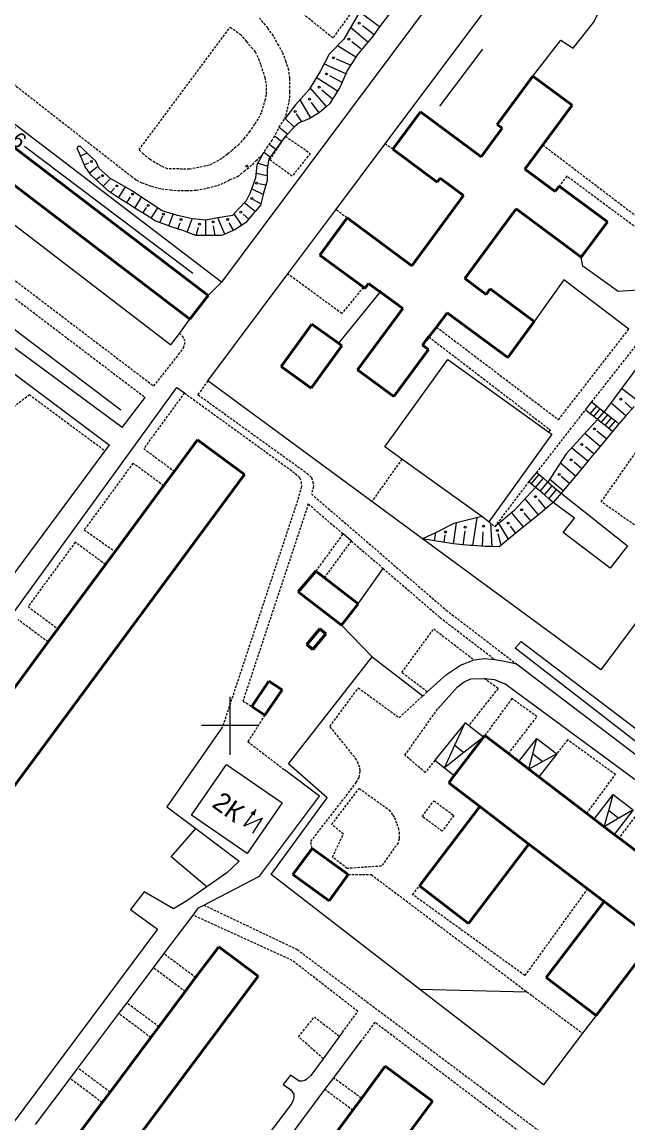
# Model space of a CAD drawing. Extents: x 1000 to 4000, y -5000 to -1000.
# Drawn here: x 1556.8 to 1682.6, y -2482.5 to -2254 of the extents above; entities that cross this region are included whole.
import ezdxf
from ezdxf.enums import TextEntityAlignment as Align

# ---------------------------------------------------------------- set-up
doc = ezdxf.new("R2010")
doc.units = 0
doc.header["$MEASUREMENT"] = 0
doc.linetypes.add('DASHED', pattern=[0.75, 0.5, -0.25])
for name, color, linetype in [('1', 7, 'CONTINUOUS'), ('11', 7, 'CONTINUOUS'), ('16', 7, 'CONTINUOUS'), ('17', 7, 'CONTINUOUS'), ('24', 7, 'CONTINUOUS'), ('25', 7, 'CONTINUOUS'), ('37', 7, 'CONTINUOUS'), ('40', 7, 'CONTINUOUS'), ('42', 7, 'CONTINUOUS'), ('6', 7, 'CONTINUOUS'), ('7', 7, 'CONTINUOUS')]:
    doc.layers.add(name, color=color, linetype=linetype)
doc.styles.get("Standard").update_dxf_attribs({"font": 'txt', "height": 0.2})

msp = doc.modelspace()

# ---------------------------------------------------------------- linework, layer by layer
at = {"layer": '1', "color": 253, "linetype": 'Continuous', "lineweight": 0}
for p, q in [((1600, -2406.06), (1600, -2394.02)), ((1605.96, -2400), (1594.04, -2400))]:
    msp.add_line(p, q, dxfattribs=at)
at = {"layer": '11', "color": 253, "linetype": 'Continuous', "lineweight": 0}
for p, q in [((1659.18, -2226.37), (1598.22, -2308)), ((1632.19, -2279.29), (1667.1, -2232.66)), ((1598.22, -2308), (1510.92, -2241.43)), ((1503.11, -2256.27), (1587.72, -2320.98)), ((1621.95, -2292.96), (1632.19, -2279.29)), ((1611.97, -2306.29), (1621.95, -2292.96)), ((1595.36, -2328.49), (1611.97, -2306.29)), ((1589.47, -2318.63), (1591.66, -2315.7)), ((1587.72, -2320.98), (1589.47, -2318.63)), ((1632.13, -2342.19), (1645.18, -2324.01)), ((1645.18, -2324.01), (1666.16, -2339.08)), ((1722.67, -2326.86), (1676.94, -2388.45)), ((1629.41, -2353.51), (1595.36, -2328.49)), ((1666.16, -2339.08), (1666.76, -2339.51)), ((1666.76, -2339.51), (1653.7, -2357.69)), ((1635.63, -2344.71), (1632.13, -2342.19)), ((1652.21, -2356.62), (1635.63, -2344.71)), ((1639.93, -2361.24), (1629.41, -2353.51)), ((1653.7, -2357.69), (1652.21, -2356.62)), ((1676.94, -2388.45), (1639.93, -2361.24)), ((1612.09, -2407.9), (1629.47, -2385.72)), ((1629.47, -2385.72), (1639.96, -2393.85)), ((1620.11, -2415.01), (1612.09, -2407.9)), ((1608.55, -2430.93), (1620.11, -2415.01)), ((1587.8, -2427.24), (1592.89, -2421.34)), ((1592.89, -2421.34), (1601.9, -2428.1)), ((1595.15, -2433.45), (1587.8, -2427.24)), ((1601.9, -2428.1), (1599.29, -2430.52)), ((1599.29, -2430.52), (1595.15, -2433.45)), ((1639.33, -2454.7), (1608.55, -2430.93)), ((1665.01, -2474.53), (1639.33, -2454.7)), ((1675.94, -2460.13), (1673.14, -2463.82)), ((1673.14, -2463.82), (1665.01, -2474.53))]:
    msp.add_line(p, q, dxfattribs=at)
at = {"layer": '16', "color": 253, "linetype": 'Continuous', "lineweight": 0}
for p, q in [((1592.01, -2418.59), (1599.28, -2408.06)), ((1599.28, -2408.06), (1610.82, -2416.02)), ((1610.82, -2416.02), (1603.55, -2426.56)), ((1603.55, -2426.56), (1592.01, -2418.59)), ((1602.82, -2420.87), (1605.39, -2417.44)), ((1606.74, -2419.21), (1602.82, -2420.87)), ((1604.68, -2422.32), (1606.74, -2419.21))]:
    msp.add_line(p, q, dxfattribs=at)
msp.add_solid([(1605.39, -2417.44), (1605.09, -2418.74), (1604.2, -2418.11)], dxfattribs=at)
at = {"layer": '24', "color": 253, "linetype": 'DASHED', "lineweight": 0}
for p, q in [((1636.66, -2236.14), (1621.32, -2257.32)), ((1520.78, -2240.06), (1579.47, -2285.99)), ((1621.32, -2257.32), (1613.85, -2251.3)), ((1607.8, -2255.25), (1606.16, -2253.24)), ((1581.1, -2280.53), (1600.03, -2255.05)), ((1600.03, -2255.05), (1602.08, -2256.54)), ((1602.08, -2256.54), (1603.36, -2258)), ((1608.99, -2256.89), (1607.8, -2255.25)), ((1610.08, -2258.9), (1608.99, -2256.89)), ((1603.36, -2258), (1604.45, -2259.28)), ((1604.45, -2259.28), (1605.18, -2260.19)), ((1610.9, -2260.36), (1610.08, -2258.9)), ((1605.18, -2260.19), (1605.91, -2261.66)), ((1611.63, -2262.28), (1610.9, -2260.36)), ((1497.58, -2263.71), (1584.17, -2329.55)), ((1605.91, -2261.66), (1606.37, -2262.93)), ((1606.37, -2262.93), (1607.19, -2265.49)), ((1612.18, -2264.02), (1611.63, -2262.28)), ((1607.19, -2265.49), (1607.46, -2266.95)), ((1612.36, -2265.66), (1612.18, -2264.02)), ((1612.36, -2266.94), (1612.36, -2265.66)), ((1496.36, -2266.51), (1582.39, -2331.92)), ((1607.46, -2266.95), (1607.46, -2269.14)), ((1612.36, -2268.49), (1612.36, -2266.94)), ((1607.28, -2270.06), (1606.46, -2272.86)), ((1607.46, -2269.14), (1607.28, -2270.06)), ((1612.11, -2271.28), (1612.38, -2269.73)), ((1612.38, -2269.73), (1612.36, -2268.49)), ((1606.46, -2272.86), (1605.82, -2274.13)), ((1611.35, -2274.11), (1611.74, -2272.74)), ((1611.74, -2272.74), (1612.11, -2271.28)), ((1605.09, -2275.23), (1604.09, -2276.69)), ((1605.82, -2274.13), (1605.09, -2275.23)), ((1610.19, -2275.85), (1611.35, -2274.11)), ((1604.09, -2276.69), (1602.99, -2278.06)), ((1608.64, -2278.68), (1609.46, -2277.22)), ((1609.46, -2277.22), (1610.19, -2275.85)), ((1601.81, -2279.43), (1600.44, -2280.62)), ((1602.99, -2278.06), (1601.81, -2279.43)), ((1607.64, -2280.14), (1608.64, -2278.68)), ((1608.24, -2282.6), (1611.49, -2277.72)), ((1611.49, -2277.72), (1616.63, -2281.26)), ((1633.74, -2280.42), (1632.19, -2279.29)), ((1664.86, -2279.49), (1692.48, -2300.53)), ((1582.01, -2281.44), (1581.1, -2280.53)), ((1583.38, -2282.54), (1582.01, -2281.44)), ((1599.43, -2281.44), (1598.25, -2282.36)), ((1600.44, -2280.62), (1599.43, -2281.44)), ((1605.36, -2282.79), (1606.73, -2281.51)), ((1606.73, -2281.51), (1607.64, -2280.14)), ((1616.63, -2281.26), (1612.87, -2286)), ((1584.38, -2283.18), (1583.38, -2282.54)), ((1585.75, -2283.91), (1584.38, -2283.18)), ((1587.03, -2284.46), (1585.75, -2283.91)), ((1595.69, -2283.73), (1591.59, -2284.55)), ((1598.25, -2282.36), (1595.69, -2283.73)), ((1602.89, -2284.98), (1604.63, -2283.61)), ((1604.63, -2283.61), (1605.36, -2282.79)), ((1612.87, -2286), (1608.24, -2282.6)), ((1579.47, -2285.99), (1580.57, -2286.81)), ((1591.59, -2284.55), (1587.03, -2284.46)), ((1598.79, -2287.36), (1599.97, -2286.72)), ((1599.97, -2286.72), (1601.53, -2286.08)), ((1601.53, -2286.08), (1602.89, -2284.98)), ((1669.87, -2286), (1668.31, -2288.05)), ((1692.78, -2303.03), (1669.87, -2286)), ((1580.57, -2286.81), (1581.66, -2287.36)), ((1581.66, -2287.36), (1583.67, -2288.09)), ((1583.67, -2288.09), (1585.77, -2288.63)), ((1585.77, -2288.63), (1587.59, -2288.82)), ((1587.59, -2288.82), (1589.05, -2289)), ((1589.05, -2289), (1590.97, -2289)), ((1590.97, -2289), (1592.97, -2288.91)), ((1592.97, -2288.91), (1595.32, -2288.45)), ((1595.32, -2288.45), (1597.42, -2287.91)), ((1597.42, -2287.91), (1598.79, -2287.36)), ((1624.28, -2294.66), (1621.95, -2292.96)), ((1623.18, -2314.49), (1611.97, -2306.29)), ((1627.65, -2309.06), (1623.18, -2314.49)), ((1675.03, -2332.84), (1688.54, -2315.66)), ((1590.3, -2319.46), (1589.47, -2318.63)), ((1642.86, -2317.32), (1668.15, -2336.52)), ((1668.15, -2336.52), (1682.74, -2317.73)), ((1590.69, -2320.25), (1590.3, -2319.46)), ((1590.3, -2321.63), (1590.69, -2320.25)), ((1641.23, -2319.34), (1666.47, -2338.68)), ((1584.17, -2329.55), (1589.31, -2323.02)), ((1589.31, -2323.02), (1590.3, -2321.63)), ((1595.36, -2328.49), (1593.32, -2331.33)), ((1542.6, -2343.51), (1558.34, -2331.32)), ((1558.34, -2331.32), (1574.1, -2343.01)), ((1590.51, -2330.97), (1582.07, -2342.52)), ((1590.51, -2330.97), (1613.53, -2347.66)), ((1593.32, -2331.33), (1616, -2347.66)), ((1663.62, -2347.51), (1673.73, -2334.51)), ((1666.16, -2339.08), (1666.47, -2338.68)), ((1677.02, -2353.57), (1688.21, -2337.53)), ((1582.07, -2342.52), (1588.44, -2347.24)), ((1579.85, -2345.55), (1569.74, -2359.37)), ((1586.21, -2350.25), (1579.85, -2345.55)), ((1635.63, -2344.71), (1629.41, -2353.51)), ((1613.53, -2347.66), (1614.42, -2348.55)), ((1616, -2347.66), (1616.89, -2348.55)), ((1614.82, -2350.43), (1614.22, -2352.61)), ((1614.42, -2348.55), (1614.72, -2349.44)), ((1614.72, -2349.44), (1614.82, -2350.43)), ((1617.29, -2350.43), (1616.88, -2351.94)), ((1616.89, -2348.55), (1617.19, -2349.44)), ((1617.19, -2349.44), (1617.29, -2350.43)), ((1654.95, -2358.73), (1662.01, -2349.42)), ((1614.22, -2352.61), (1598.42, -2400.26)), ((1616.88, -2351.94), (1644.85, -2376.05)), ((1616.23, -2354.01), (1602.66, -2394.92)), ((1616.23, -2354.01), (1623.46, -2360.24)), ((1685.76, -2359.66), (1677.02, -2353.57)), ((1569.74, -2359.37), (1576.12, -2363.89)), ((1653.7, -2357.69), (1654.95, -2358.73)), ((1567.86, -2361.94), (1558.07, -2375.32)), ((1574.12, -2366.59), (1567.86, -2361.94)), ((1617.81, -2367.97), (1623.46, -2360.24)), ((1619.58, -2369.34), (1625.16, -2361.71)), ((1625.16, -2361.71), (1631.73, -2367.37)), ((1631.73, -2367.37), (1643.55, -2377.56)), ((1558.07, -2375.32), (1564.26, -2379.91)), ((1562.23, -2382.65), (1556.05, -2378.08)), ((1643.55, -2377.56), (1654.95, -2386.29)), ((1644.85, -2376.05), (1659.41, -2387.2)), ((1635.64, -2388.98), (1642.25, -2379.94)), ((1642.25, -2379.94), (1650.63, -2386.37)), ((1640.9, -2392.99), (1635.64, -2388.98)), ((1655.6, -2392.3), (1652.75, -2390.24)), ((1620.72, -2400.17), (1626.6, -2392.18)), ((1626.6, -2392.18), (1635.09, -2398.36)), ((1635.09, -2398.36), (1639.96, -2393.85)), ((1639.96, -2393.85), (1640.9, -2392.99)), ((1655.6, -2392.3), (1649.48, -2400.01)), ((1602.66, -2394.92), (1604.48, -2396.01)), ((1658.46, -2394.4), (1652.84, -2402.07)), ((1663.67, -2398.14), (1658.46, -2394.4)), ((1607.21, -2397.86), (1603.66, -2403.33)), ((1636.26, -2406.16), (1643.1, -2396.51)), ((1657.75, -2405.82), (1663.67, -2398.14)), ((1626.25, -2407.09), (1620.72, -2400.17)), ((1670.04, -2402.97), (1667.77, -2405.84)), ((1679.94, -2410.15), (1670.04, -2402.97)), ((1603.66, -2403.33), (1611.26, -2409.15)), ((1626.6, -2407.94), (1626.25, -2407.09)), ((1640.49, -2409.73), (1636.26, -2406.16)), ((1642.49, -2407.18), (1640.49, -2409.73)), ((1626.89, -2408.68), (1626.6, -2407.94)), ((1626.75, -2410.76), (1626.89, -2409.91)), ((1626.99, -2409.32), (1626.89, -2408.68)), ((1626.89, -2409.91), (1626.99, -2409.32)), ((1616.74, -2424.04), (1626.18, -2411.84)), ((1626.18, -2411.84), (1626.75, -2410.76)), ((1674.02, -2418.22), (1679.94, -2410.15)), ((1621.09, -2420.52), (1626.77, -2413.03)), ((1626.77, -2413.03), (1632.99, -2417.48)), ((1639.87, -2418.86), (1642.28, -2415.59)), ((1642.28, -2415.59), (1646.43, -2418.65)), ((1686.68, -2415.34), (1680.69, -2423.31)), ((1632.99, -2417.48), (1633.79, -2418.57)), ((1633.79, -2418.57), (1634.08, -2419.06)), ((1634.08, -2419.06), (1634.58, -2420.35)), ((1644.01, -2421.92), (1639.87, -2418.86)), ((1646.43, -2418.65), (1644.01, -2421.92)), ((1623.51, -2422.53), (1621.09, -2420.52)), ((1634.58, -2420.35), (1634.87, -2421.24)), ((1634.87, -2421.24), (1635.07, -2422.13)), ((1621.24, -2427.27), (1623.51, -2422.53)), ((1635.07, -2423.51), (1634.87, -2424.31)), ((1635.07, -2422.13), (1635.07, -2423.02)), ((1635.07, -2423.02), (1635.07, -2423.51)), ((1617, -2425.47), (1616.74, -2424.04)), ((1634.87, -2424.31), (1631.41, -2429.15)), ((1624.3, -2429.65), (1621.24, -2427.27)), ((1631.41, -2429.15), (1624.3, -2429.65)), ((1624.5, -2430.92), (1629.27, -2430.91)), ((1629.27, -2430.91), (1661.58, -2455.23)), ((1637.88, -2435.08), (1639.27, -2433.26)), ((1661.16, -2451.85), (1637.88, -2435.08)), ((1674.17, -2433.84), (1661.16, -2451.85)), ((1594.53, -2437.24), (1613.93, -2446.46)), ((1612.9, -2448.74), (1592.32, -2439.32)), ((1613.93, -2446.46), (1655.96, -2477.98)), ((1592.85, -2452.27), (1586.27, -2447.35)), ((1626.5, -2459.3), (1612.9, -2448.74)), ((1590.67, -2455.19), (1584.09, -2450.26)), ((1661.58, -2455.23), (1662.72, -2456.09)), ((1585.21, -2462.5), (1578.6, -2457.56)), ((1662.72, -2456.09), (1673.14, -2463.82)), ((1583.55, -2464.72), (1576.93, -2459.77)), ((1623.32, -2463.63), (1626.5, -2459.3)), ((1614.19, -2464.55), (1617.48, -2460.46)), ((1617.48, -2460.46), (1622.71, -2464.47)), ((1630.02, -2461.57), (1627.35, -2465.26)), ((1662.33, -2486.01), (1630.02, -2461.57)), ((1619.32, -2469.11), (1614.19, -2464.55)), ((1575.08, -2476.05), (1568.43, -2471.07)), ((1573.45, -2478.22), (1566.79, -2473.24)), ((1627.26, -2477.35), (1621.5, -2473.09)), ((1625.45, -2479.81), (1619.67, -2475.54)), ((1655.96, -2477.98), (1688.32, -2502.11))]:
    msp.add_line(p, q, dxfattribs=at)
at = {"layer": '24', "color": 253, "linetype": 'Continuous', "lineweight": 0}
for p, q in [((1484.9, -2274.39), (1574.99, -2341.82)), ((1577.58, -2338.17), (1508.31, -2286.96)), ((1673.18, -2304.7), (1672.87, -2302.78)), ((1680.55, -2309.92), (1673.18, -2304.7)), ((1595.43, -2310.74), (1598.22, -2308)), ((1669.25, -2307.51), (1663.12, -2316.18)), ((1682.74, -2317.73), (1669.25, -2307.51)), ((1687.92, -2309.41), (1680.55, -2309.92)), ((1631.11, -2310.01), (1622.47, -2320.68)), ((1490.19, -2465.98), (1588.94, -2329.83)), ((1588.94, -2329.83), (1590.51, -2330.97)), ((1577.58, -2338.17), (1582.39, -2331.92)), ((1547.66, -2378.55), (1574.1, -2343.01)), ((1574.1, -2343.01), (1574.99, -2341.82)), ((1668.67, -2351.8), (1682.49, -2362.69)), ((1671.45, -2356.97), (1667.05, -2353.7)), ((1669.11, -2359.95), (1671.45, -2356.97)), ((1625.16, -2361.71), (1623.46, -2360.24)), ((1678.85, -2367.34), (1669.11, -2359.95)), ((1682.49, -2362.69), (1678.85, -2367.34)), ((1659.14, -2383.93), (1660.41, -2382.53)), ((1660.41, -2382.53), (1690.79, -2405.7)), ((1689.65, -2407.6), (1659.14, -2383.93)), ((1647.81, -2387.46), (1650.63, -2386.37)), ((1650.63, -2386.37), (1652.8, -2386.05)), ((1652.8, -2386.05), (1654.95, -2386.29)), ((1654.95, -2386.29), (1657.25, -2386.69)), ((1657.25, -2386.69), (1659.41, -2387.2)), ((1659.41, -2387.2), (1688.52, -2409.36)), ((1640.9, -2392.99), (1644.87, -2389.39)), ((1644.87, -2389.39), (1647.81, -2387.46)), ((1647.16, -2391.95), (1648.54, -2390.95)), ((1648.54, -2390.95), (1649.92, -2390.3)), ((1649.92, -2390.3), (1652.75, -2390.24)), ((1652.75, -2390.24), (1654.83, -2390.4)), ((1654.83, -2390.4), (1657, -2391.35)), ((1749.51, -2459.57), (1657, -2391.35)), ((1643.1, -2396.51), (1647.16, -2391.95)), ((1598.42, -2400.26), (1586.87, -2416.84)), ((1618.57, -2414.64), (1611.26, -2409.15)), ((1606.12, -2431.26), (1618.57, -2414.64)), ((1586.87, -2416.84), (1592.89, -2421.34)), ((1594.53, -2437.24), (1606.12, -2431.26)), ((1582.13, -2434.46), (1579.34, -2438.15)), ((1588.23, -2438.02), (1582.13, -2434.46)), ((1595.15, -2433.45), (1591.03, -2436.37)), ((1591.03, -2436.37), (1588.23, -2438.02)), ((1593.47, -2437.78), (1594.53, -2437.24)), ((1579.34, -2438.15), (1584.93, -2442.22)), ((1586.27, -2447.35), (1592.32, -2439.32)), ((1592.32, -2439.32), (1593.47, -2437.78)), ((1584.93, -2442.22), (1536.72, -2506.85)), ((1584.09, -2450.26), (1586.27, -2447.35)), ((1578.6, -2457.56), (1584.09, -2450.26)), ((1576.93, -2459.77), (1578.6, -2457.56)), ((1568.43, -2471.07), (1576.93, -2459.77)), ((1622.71, -2464.47), (1619.32, -2469.11)), ((1623.32, -2463.63), (1622.71, -2464.47)), ((1621.5, -2473.09), (1627.35, -2465.26)), ((1619.32, -2469.11), (1616.77, -2472.59)), ((1566.79, -2473.24), (1568.43, -2471.07)), ((1559.6, -2482.8), (1566.79, -2473.24)), ((1612.52, -2472.53), (1610.99, -2474.44)), ((1614.3, -2473.8), (1612.52, -2472.53)), ((1614.97, -2473.8), (1614.3, -2473.8)), ((1615.51, -2473.65), (1614.97, -2473.8)), ((1615.98, -2473.28), (1615.51, -2473.65)), ((1616.77, -2472.59), (1615.98, -2473.28)), ((1619.67, -2475.54), (1621.5, -2473.09)), ((1610.99, -2474.44), (1612.52, -2475.52)), ((1612.52, -2475.52), (1612.9, -2475.97)), ((1612.74, -2484.82), (1619.67, -2475.54)), ((1612.9, -2475.97), (1613.19, -2476.49)), ((1612.71, -2478.45), (1602.88, -2491.41)), ((1613.09, -2477.75), (1612.71, -2478.45)), ((1613.21, -2477.18), (1613.09, -2477.75)), ((1613.19, -2476.49), (1613.21, -2477.18))]:
    msp.add_line(p, q, dxfattribs=at)
at = {"layer": '25', "color": 253, "linetype": 'Continuous', "lineweight": 0}
for p, q in [((1673.73, -2334.51), (1675.03, -2332.84)), ((1674.74, -2335.31), (1673.73, -2334.51)), ((1674.74, -2335.31), (1676.1, -2333.7)), ((1675.03, -2332.84), (1676.1, -2333.7)), ((1675.46, -2335.88), (1676.82, -2334.27)), ((1676.1, -2333.7), (1676.82, -2334.27)), ((1676.82, -2334.27), (1677.6, -2334.89)), ((1675.46, -2335.88), (1674.74, -2335.31)), ((1676.24, -2336.51), (1675.46, -2335.88)), ((1676.24, -2336.51), (1677.6, -2334.89)), ((1677.02, -2337.13), (1676.24, -2336.51)), ((1677.02, -2337.13), (1678.38, -2335.52)), ((1677.6, -2334.89), (1678.38, -2335.52)), ((1677.8, -2337.75), (1679.16, -2336.14)), ((1678.38, -2335.52), (1679.16, -2336.14)), ((1678.59, -2338.38), (1679.94, -2336.76)), ((1679.16, -2336.14), (1679.94, -2336.76)), ((1679.94, -2336.76), (1680.68, -2337.35)), ((1677.8, -2337.75), (1677.02, -2337.13)), ((1678.59, -2338.38), (1677.8, -2337.75)), ((1679.37, -2339), (1678.59, -2338.38)), ((1680.68, -2337.35), (1679.37, -2339)), ((1662.01, -2349.42), (1663.62, -2347.51)), ((1662.48, -2349.82), (1664.1, -2347.92)), ((1663.62, -2347.51), (1664.1, -2347.92)), ((1664.1, -2347.92), (1665.01, -2348.69)), ((1662.48, -2349.82), (1662.01, -2349.42)), ((1663.4, -2350.6), (1662.48, -2349.82)), ((1663.4, -2350.6), (1665.01, -2348.69)), ((1664.31, -2351.37), (1663.4, -2350.6)), ((1664.31, -2351.37), (1665.92, -2349.47)), ((1665.01, -2348.69), (1665.92, -2349.47)), ((1665.23, -2352.15), (1666.84, -2350.25)), ((1665.92, -2349.47), (1666.84, -2350.25)), ((1666.84, -2350.25), (1667.75, -2351.02)), ((1665.23, -2352.15), (1664.31, -2351.37)), ((1666.14, -2352.93), (1665.23, -2352.15)), ((1666.14, -2352.93), (1667.75, -2351.02)), ((1667.05, -2353.7), (1666.14, -2352.93)), ((1668.67, -2351.8), (1667.05, -2353.7)), ((1667.75, -2351.02), (1668.67, -2351.8))]:
    msp.add_line(p, q, dxfattribs=at)
at = {"layer": '37', "color": 253, "linetype": 'Continuous', "lineweight": 0}
for p, q in [((1626.66, -2252.29), (1623.6, -2257.58)), ((1631.03, -2255.03), (1626.89, -2251.94)), ((1633.42, -2251.82), (1631.03, -2255.03)), ((1628.57, -2258.18), (1625, -2255.16)), ((1629.86, -2256.65), (1627.47, -2254.79)), ((1631.03, -2255.03), (1629.47, -2257.12)), ((1623.6, -2257.58), (1620.54, -2260.65)), ((1626.07, -2261.29), (1622.27, -2258.92)), ((1627.12, -2259.59), (1625.24, -2258.1)), ((1628.57, -2258.18), (1626.41, -2260.74)), ((1629.47, -2257.12), (1628.57, -2258.18)), ((1620.54, -2260.65), (1618.73, -2264.13)), ((1626.07, -2261.29), (1624.32, -2264.09)), ((1626.41, -2260.74), (1626.07, -2261.29)), ((1624.04, -2264.73), (1619.46, -2262.72)), ((1625.01, -2262.97), (1622.09, -2261.69)), ((1618.73, -2264.13), (1616.37, -2268.01)), ((1622.31, -2268.33), (1617.89, -2265.51)), ((1623.23, -2266.56), (1620.66, -2265.15)), ((1624.04, -2264.73), (1622.79, -2267.57)), ((1624.32, -2264.09), (1624.04, -2264.73)), ((1616.37, -2268.01), (1613.59, -2271.21)), ((1619.98, -2271.55), (1616.59, -2267.64)), ((1621.23, -2270.01), (1619.05, -2268.13)), ((1622.31, -2268.33), (1620.59, -2271.02)), ((1622.79, -2267.57), (1622.31, -2268.33)), ((1616.75, -2273.88), (1614.51, -2270.15)), ((1613.59, -2271.21), (1611.35, -2274.11)), ((1618.5, -2272.83), (1616.75, -2273.88)), ((1618.46, -2272.85), (1616.87, -2270.74)), ((1619.98, -2271.55), (1618.5, -2272.83)), ((1620.59, -2271.02), (1619.98, -2271.55)), ((1613.3, -2275.81), (1611.43, -2274.01)), ((1614.32, -2274.92), (1613.35, -2275.76)), ((1614.9, -2274.69), (1613.79, -2273.09)), ((1616.41, -2274.09), (1614.32, -2274.92)), ((1616.75, -2273.88), (1616.41, -2274.09)), ((1611.91, -2277.25), (1610.16, -2275.89)), ((1611.62, -2277.55), (1610.65, -2278.8)), ((1613.3, -2275.81), (1611.62, -2277.55)), ((1613.35, -2275.76), (1613.3, -2275.81)), ((1568.39, -2279.82), (1568.27, -2280.19)), ((1568.95, -2279.82), (1568.39, -2279.82)), ((1569.64, -2280.52), (1568.95, -2279.82)), ((1609.45, -2280.4), (1608.11, -2279.45)), ((1609.87, -2279.81), (1608.29, -2282.03)), ((1610.65, -2278.8), (1609.2, -2277.68)), ((1610.65, -2278.8), (1609.87, -2279.81)), ((1568.94, -2281.77), (1568.27, -2280.19)), ((1568.94, -2281.77), (1570.3, -2281.19)), ((1569.93, -2284.09), (1568.94, -2281.77)), ((1570.48, -2281.36), (1569.64, -2280.52)), ((1572.15, -2282.89), (1570.48, -2281.36)), ((1606.73, -2281.51), (1605.53, -2283.72)), ((1608.29, -2282.03), (1606.99, -2281.11)), ((1608.29, -2282.03), (1608.03, -2282.39)), ((1569.73, -2283.61), (1570.65, -2283.22)), ((1570.82, -2285.27), (1569.93, -2284.09)), ((1570.82, -2285.27), (1572.44, -2284.06)), ((1572.85, -2284.42), (1572.15, -2282.89)), ((1575.21, -2286.51), (1572.85, -2284.42)), ((1605.53, -2283.72), (1605.25, -2286.36)), ((1607.66, -2283.91), (1605.58, -2283.29)), ((1608.03, -2282.39), (1607.66, -2284.51)), ((1571.19, -2285.76), (1570.82, -2285.27)), ((1573.67, -2288.06), (1571.19, -2285.76)), ((1572.22, -2286.72), (1573.06, -2286.09)), ((1573.67, -2288.06), (1575.15, -2286.47)), ((1579.39, -2288.88), (1575.21, -2286.51)), ((1605.25, -2286.36), (1604.14, -2289.43)), ((1607.66, -2285.91), (1605.35, -2285.45)), ((1607.66, -2284.51), (1607.66, -2285.91)), ((1607.66, -2285.91), (1607.66, -2286.88)), ((1574.95, -2289.24), (1573.67, -2288.06)), ((1575.14, -2289.42), (1576, -2288.5)), ((1576.86, -2290.46), (1578.27, -2288.24)), ((1585.9, -2293.19), (1579.39, -2288.88)), ((1606.88, -2289.81), (1604.43, -2288.62)), ((1607.42, -2287.89), (1605.96, -2287.56)), ((1607.66, -2286.88), (1606.96, -2289.52)), ((1576.86, -2290.46), (1574.95, -2289.24)), ((1579.54, -2292.17), (1576.86, -2290.46)), ((1578.54, -2291.53), (1579.32, -2290.31)), ((1580.23, -2292.61), (1581.64, -2290.37)), ((1603.3, -2291.1), (1601.77, -2292.78)), ((1604.14, -2289.43), (1603.3, -2291.1)), ((1606.35, -2291.74), (1604.86, -2290.9)), ((1606.88, -2289.81), (1606.27, -2292.03)), ((1606.96, -2289.52), (1606.88, -2289.81)), ((1580.23, -2292.61), (1579.54, -2292.17)), ((1583.62, -2294.74), (1580.23, -2292.61)), ((1581.92, -2293.67), (1582.66, -2292.5)), ((1583.62, -2294.74), (1584.97, -2292.58)), ((1589.1, -2294.17), (1585.9, -2293.19)), ((1601.77, -2292.78), (1600.52, -2294.17)), ((1605.19, -2293.35), (1602.94, -2291.5)), ((1605.02, -2293.56), (1603.2, -2295.66)), ((1605.19, -2293.35), (1605.02, -2293.56)), ((1606.27, -2292.03), (1605.19, -2293.35)), ((1584.41, -2295.24), (1583.62, -2294.74)), ((1587.27, -2296.33), (1584.41, -2295.24)), ((1585.4, -2295.61), (1586.02, -2294.24)), ((1587.27, -2296.33), (1588.2, -2293.89)), ((1592.17, -2294.87), (1589.1, -2294.17)), ((1589.18, -2296.94), (1589.66, -2295.66)), ((1591.07, -2297.59), (1592.13, -2294.86)), ((1594.95, -2295.14), (1592.17, -2294.87)), ((1594.93, -2298.3), (1594.93, -2295.15)), ((1597.04, -2294.73), (1594.95, -2295.14)), ((1600.52, -2294.17), (1597.04, -2294.73)), ((1598.87, -2298.01), (1597.43, -2294.66)), ((1600.71, -2297.22), (1599.81, -2295.66)), ((1602.41, -2296.18), (1600.83, -2293.82)), ((1603.2, -2295.66), (1602.41, -2296.18)), ((1603.87, -2294.89), (1602.73, -2293.88)), ((1587.34, -2296.35), (1587.27, -2296.33)), ((1590.4, -2297.33), (1587.34, -2296.35)), ((1591.07, -2297.59), (1590.4, -2297.33)), ((1592.9, -2298.3), (1591.07, -2297.59)), ((1592.93, -2298.31), (1593.41, -2296.59)), ((1596.93, -2298.3), (1596.54, -2296.28)), ((1598.87, -2298.01), (1598.19, -2298.3)), ((1601.12, -2297.05), (1598.87, -2298.01)), ((1602.41, -2296.18), (1601.12, -2297.05)), ((1594.93, -2298.3), (1592.9, -2298.3)), ((1595.69, -2298.3), (1594.93, -2298.3)), ((1598.19, -2298.3), (1595.69, -2298.3)), ((1685.44, -2324.35), (1677.6, -2334.89)), ((1684.66, -2332.68), (1681.19, -2330.06)), ((1682.09, -2335.75), (1679, -2333.01)), ((1683.42, -2334.25), (1681.98, -2332.99)), ((1683.82, -2333.79), (1682.09, -2335.75)), ((1676.24, -2336.51), (1669.7, -2343.62)), ((1682.09, -2335.75), (1680.68, -2337.35)), ((1678.08, -2340.53), (1676.13, -2338.89)), ((1679.37, -2339), (1676.79, -2342.06)), ((1676.79, -2342.06), (1673.6, -2339.38)), ((1669.7, -2343.62), (1665.92, -2349.47)), ((1674.24, -2345.14), (1670.84, -2342.38)), ((1675.5, -2343.59), (1673.76, -2342.17)), ((1676.79, -2342.06), (1675.18, -2343.98)), ((1671.69, -2348.22), (1668.48, -2345.51)), ((1672.98, -2346.7), (1671.36, -2345.32)), ((1674.24, -2345.14), (1672.81, -2346.9)), ((1675.18, -2343.98), (1674.24, -2345.14)), ((1670.4, -2349.75), (1668.7, -2348.31)), ((1671.69, -2348.22), (1669.11, -2351.28)), ((1672.81, -2346.9), (1671.69, -2348.22)), ((1663.4, -2350.6), (1658.89, -2355.45)), ((1669.11, -2351.28), (1666.3, -2348.89)), ((1663.96, -2356.24), (1661.24, -2352.92)), ((1669.11, -2351.28), (1668.67, -2351.8)), ((1667.05, -2353.7), (1663.96, -2356.24)), ((1665.51, -2354.97), (1663.98, -2353.11)), ((1652.21, -2356.62), (1646.43, -2358.09)), ((1650.35, -2362.66), (1651.27, -2356.96)), ((1658.89, -2355.45), (1654.95, -2358.73)), ((1660.87, -2358.77), (1658.44, -2355.82)), ((1663.96, -2356.24), (1660.87, -2358.77)), ((1662.41, -2357.5), (1661.03, -2355.82)), ((1646.43, -2358.09), (1642.79, -2359.91)), ((1646.37, -2362.27), (1647.01, -2357.94)), ((1648.35, -2362.56), (1648.79, -2359.59)), ((1652.35, -2362.78), (1652.52, -2359.79)), ((1654.35, -2362.86), (1654.09, -2358.01)), ((1657.77, -2361.31), (1655.64, -2357.81)), ((1660.87, -2358.77), (1657.77, -2361.31)), ((1659.32, -2360.04), (1658.16, -2358.63)), ((1642.79, -2359.91), (1639.93, -2361.24)), ((1642.42, -2361.65), (1639.93, -2361.24)), ((1642.42, -2361.65), (1642.69, -2359.96)), ((1644.53, -2361.99), (1642.42, -2361.65)), ((1644.39, -2361.97), (1644.65, -2360.42)), ((1646.37, -2362.27), (1644.53, -2361.99)), ((1656.25, -2362.56), (1655.6, -2360.18)), ((1657.77, -2361.31), (1655.82, -2362.91)), ((1646.99, -2362.36), (1646.37, -2362.27)), ((1649.81, -2362.63), (1646.99, -2362.36)), ((1650.35, -2362.66), (1649.81, -2362.63)), ((1652.91, -2362.82), (1650.35, -2362.66)), ((1654.35, -2362.86), (1652.91, -2362.82)), ((1655.82, -2362.91), (1654.35, -2362.86))]:
    msp.add_line(p, q, dxfattribs=at)
for centre in [(1626.78, -2254.25), (1624.62, -2257.57), (1621.48, -2261.41), (1620.02, -2264.79), (1618.5, -2267.53), (1616.48, -2270.04), (1613.5, -2272.6), (1571.24, -2282.97), (1603.47, -2283.9), (1573.51, -2285.89), (1576.49, -2288.03), (1605.47, -2287.43), (1579.77, -2289.74), (1604.48, -2290.65), (1583.02, -2292.07), (1602.23, -2293.46), (1586.2, -2293.89), (1589.81, -2295.01), (1593.63, -2295.93), (1596.48, -2295.47), (1599.49, -2294.99), (1681.07, -2332.25), (1675.61, -2338.45), (1672.99, -2341.67), (1670.74, -2344.87), (1668.31, -2347.92), (1663.39, -2352.5), (1660.5, -2355.2), (1644.72, -2359.83), (1648.77, -2358.84), (1652.61, -2358.6), (1655.45, -2359.52), (1657.67, -2357.99)]:
    msp.add_circle(centre, 0.2, dxfattribs=at)
at = {"layer": '40', "color": 253, "linetype": 'Continuous', "lineweight": 0}
for p, q in [((1675.42, -2254.11), (1681.53, -2242.05)), ((1671.18, -2259.47), (1675.42, -2254.11)), ((1662.81, -2265.23), (1668.65, -2257.78)), ((1668.65, -2257.78), (1671.18, -2259.47)), ((1643.51, -2271.45), (1652.44, -2259.67)), ((1557.33, -2279.77), (1592.29, -2306.12)), ((1514.25, -2286.9), (1577.35, -2334.45)), ((1626.55, -2374.7), (1631.73, -2367.37)), ((1623.1, -2379.18), (1629.47, -2385.72)), ((1639.33, -2454.7), (1661.58, -2455.23))]:
    msp.add_line(p, q, dxfattribs=at)
at = {"layer": '6', "color": 253, "linetype": 'Continuous', "lineweight": 40}
for p, q in [((1521.74, -2254.58), (1595.43, -2310.74)), ((1591.66, -2315.7), (1517.96, -2259.53)), ((1655.4, -2275.25), (1662.81, -2265.23)), ((1662.81, -2265.23), (1670.96, -2271.25)), ((1633.74, -2280.42), (1639.5, -2272.64)), ((1639.5, -2272.64), (1652.1, -2281.97)), ((1670.96, -2271.25), (1664.86, -2279.49)), ((1656.48, -2276.04), (1655.4, -2275.25)), ((1652.1, -2281.97), (1656.48, -2276.04)), ((1664.86, -2279.49), (1661.13, -2284.53)), ((1642.95, -2287.24), (1633.74, -2280.42)), ((1643.56, -2286.41), (1642.95, -2287.24)), ((1648.45, -2290.02), (1643.56, -2286.41)), ((1661.13, -2284.53), (1667.45, -2289.2)), ((1667.45, -2289.2), (1668.31, -2288.05)), ((1668.31, -2288.05), (1678.3, -2295.44)), ((1637.69, -2304.57), (1648.45, -2290.02)), ((1659.38, -2292.8), (1648.69, -2307.24)), ((1672.87, -2302.78), (1659.38, -2292.8)), ((1618.59, -2302.36), (1624.28, -2294.66)), ((1624.28, -2294.66), (1637.69, -2304.57)), ((1678.3, -2295.44), (1672.87, -2302.78)), ((1627.65, -2309.06), (1618.59, -2302.36)), ((1648.69, -2307.24), (1653.13, -2310.52)), ((1627.98, -2309.3), (1627.65, -2309.06)), ((1628.75, -2308.26), (1627.98, -2309.3)), ((1630.98, -2309.92), (1628.75, -2308.26)), ((1653.13, -2310.52), (1653.96, -2309.4)), ((1653.96, -2309.4), (1663.12, -2316.18)), ((1595.43, -2310.74), (1591.66, -2315.7)), ((1631.11, -2310.01), (1630.98, -2309.92)), ((1635.81, -2313.48), (1631.11, -2310.01)), ((1626.44, -2326.15), (1635.81, -2313.48)), ((1645.07, -2314.34), (1642.86, -2317.32)), ((1657.61, -2323.62), (1645.07, -2314.34)), ((1663.12, -2316.18), (1657.61, -2323.62)), ((1610.61, -2325.48), (1616.97, -2316.7)), ((1616.97, -2316.7), (1622.47, -2320.68)), ((1642.86, -2317.32), (1641.23, -2319.34)), ((1622.47, -2320.68), (1623.18, -2321.2)), ((1640.76, -2319.91), (1639.93, -2321.04)), ((1641.23, -2319.34), (1640.76, -2319.91)), ((1623.18, -2321.2), (1616.83, -2329.98)), ((1641.16, -2321.94), (1633.95, -2331.7)), ((1639.93, -2321.04), (1641.16, -2321.94)), ((1616.83, -2329.98), (1610.61, -2325.48)), ((1633.95, -2331.7), (1626.44, -2326.15)), ((1588.44, -2347.24), (1593.26, -2340.73)), ((1593.26, -2340.73), (1602.98, -2347.93)), ((1602.98, -2347.93), (1506.64, -2478.09)), ((1586.21, -2350.25), (1588.44, -2347.24)), ((1576.12, -2363.89), (1586.21, -2350.25)), ((1574.12, -2366.59), (1576.12, -2363.89)), ((1564.26, -2379.91), (1574.12, -2366.59)), ((1614.11, -2372.25), (1617.81, -2367.97)), ((1617.81, -2367.97), (1619.58, -2369.34)), ((1619.58, -2369.34), (1626.55, -2374.7)), ((1623.1, -2379.18), (1614.11, -2372.25)), ((1626.55, -2374.7), (1623.1, -2379.18)), ((1562.23, -2382.65), (1564.26, -2379.91)), ((1615.93, -2383.19), (1618.6, -2379.92)), ((1618.6, -2379.92), (1619.83, -2380.93)), ((1552.14, -2396.28), (1562.23, -2382.65)), ((1619.83, -2380.93), (1617.16, -2384.2)), ((1617.16, -2384.2), (1615.93, -2383.19)), ((1604.48, -2396.01), (1608.04, -2390.76)), ((1608.04, -2390.76), (1610.77, -2392.61)), ((1610.77, -2392.61), (1607.21, -2397.86)), ((1607.21, -2397.86), (1604.48, -2396.01)), ((1646.52, -2410.35), (1652.57, -2402.42)), ((1652.57, -2402.42), (1652.84, -2402.07)), ((1652.84, -2402.07), (1657.75, -2405.82)), ((1657.75, -2405.82), (1659.94, -2407.48)), ((1659.94, -2407.48), (1662.02, -2409.07)), ((1662.02, -2409.07), (1664.09, -2410.65)), ((1645.36, -2411.86), (1646.52, -2410.35)), ((1651.83, -2416.8), (1645.36, -2411.86)), ((1664.09, -2410.65), (1674.02, -2418.22)), ((1639.27, -2433.26), (1651.83, -2416.8)), ((1662.02, -2424.57), (1651.83, -2416.8)), ((1674.02, -2418.22), (1675.57, -2419.41)), ((1675.57, -2419.41), (1677.65, -2420.99)), ((1677.65, -2420.99), (1679.72, -2422.58)), ((1679.72, -2422.58), (1680.69, -2423.31)), ((1680.69, -2423.31), (1690.13, -2430.51)), ((1613.04, -2430.92), (1617, -2425.47)), ((1617, -2425.47), (1624.5, -2430.92)), ((1649.46, -2441.04), (1662.02, -2424.57)), ((1674.17, -2433.84), (1662.02, -2424.57)), ((1620.54, -2436.37), (1613.04, -2430.92)), ((1624.5, -2430.92), (1620.54, -2436.37)), ((1649.46, -2441.04), (1639.27, -2433.26)), ((1677.62, -2436.47), (1674.17, -2433.84)), ((1665.59, -2452.24), (1677.62, -2436.47)), ((1687.97, -2444.37), (1677.62, -2436.47)), ((1592.85, -2452.27), (1597.63, -2445.89)), ((1597.63, -2445.89), (1605.83, -2452.02)), ((1675.94, -2460.13), (1687.97, -2444.37)), ((1605.83, -2452.02), (1558.41, -2515.42)), ((1590.67, -2455.19), (1592.85, -2452.27)), ((1675.94, -2460.13), (1665.59, -2452.24)), ((1585.21, -2462.5), (1590.67, -2455.19)), ((1583.55, -2464.72), (1585.21, -2462.5)), ((1575.08, -2476.05), (1583.55, -2464.72)), ((1627.26, -2477.35), (1632.18, -2470.68)), ((1632.18, -2470.68), (1641.97, -2477.91)), ((1573.45, -2478.22), (1575.08, -2476.05)), ((1566.28, -2487.8), (1573.45, -2478.22)), ((1641.97, -2477.91), (1594.24, -2542.56)), ((1625.45, -2479.81), (1627.26, -2477.35)), ((1618.57, -2489.12), (1625.45, -2479.81))]:
    msp.add_line(p, q, dxfattribs=at)
at = {"layer": '7', "color": 253, "linetype": 'Continuous', "lineweight": 0}
for p, q in [((1648.75, -2399.43), (1642.49, -2407.18)), ((1646.62, -2404.09), (1648.75, -2399.43)), ((1649.48, -2400.01), (1648.75, -2399.43)), ((1652.57, -2402.42), (1649.48, -2400.01)), ((1652.57, -2402.42), (1648.53, -2405.58)), ((1659.94, -2407.48), (1663.62, -2402.65)), ((1662.82, -2405.86), (1663.62, -2402.65)), ((1663.62, -2402.65), (1667.77, -2405.84)), ((1644.48, -2408.75), (1646.62, -2404.09)), ((1646.62, -2404.09), (1648.53, -2405.58)), ((1642.49, -2407.18), (1644.48, -2408.75)), ((1648.53, -2405.58), (1644.48, -2408.75)), ((1662.02, -2409.07), (1662.82, -2405.86)), ((1664.89, -2407.45), (1662.02, -2409.07)), ((1662.82, -2405.86), (1664.89, -2407.45)), ((1667.77, -2405.84), (1664.09, -2410.65)), ((1667.77, -2405.84), (1664.89, -2407.45)), ((1644.48, -2408.75), (1646.52, -2410.35)), ((1675.57, -2419.41), (1679.47, -2414.29)), ((1678.56, -2417.64), (1679.47, -2414.29)), ((1679.47, -2414.29), (1683.61, -2417.48)), ((1677.65, -2420.99), (1678.56, -2417.64)), ((1678.56, -2417.64), (1680.63, -2419.24)), ((1683.61, -2417.48), (1679.72, -2422.58)), ((1683.61, -2417.48), (1680.63, -2419.24)), ((1680.63, -2419.24), (1677.65, -2420.99))]:
    msp.add_line(p, q, dxfattribs=at)

# ---------------------------------------------------------------- texts
at = {"layer": '17', "color": 253, "linetype": 'Continuous', "lineweight": 0}
msp.add_text('2К', height=4, rotation=324.1853, dxfattribs=at).set_placement((1599.67, -2416.83), align=Align.MIDDLE)
at = {"layer": '42', "color": 253, "linetype": 'Continuous', "lineweight": 0}
msp.add_text('16', height=3.2, rotation=319.8846, dxfattribs=at).set_placement((1555.25, -2277.75), align=Align.MIDDLE)

doc.saveas('drawing.dxf')
